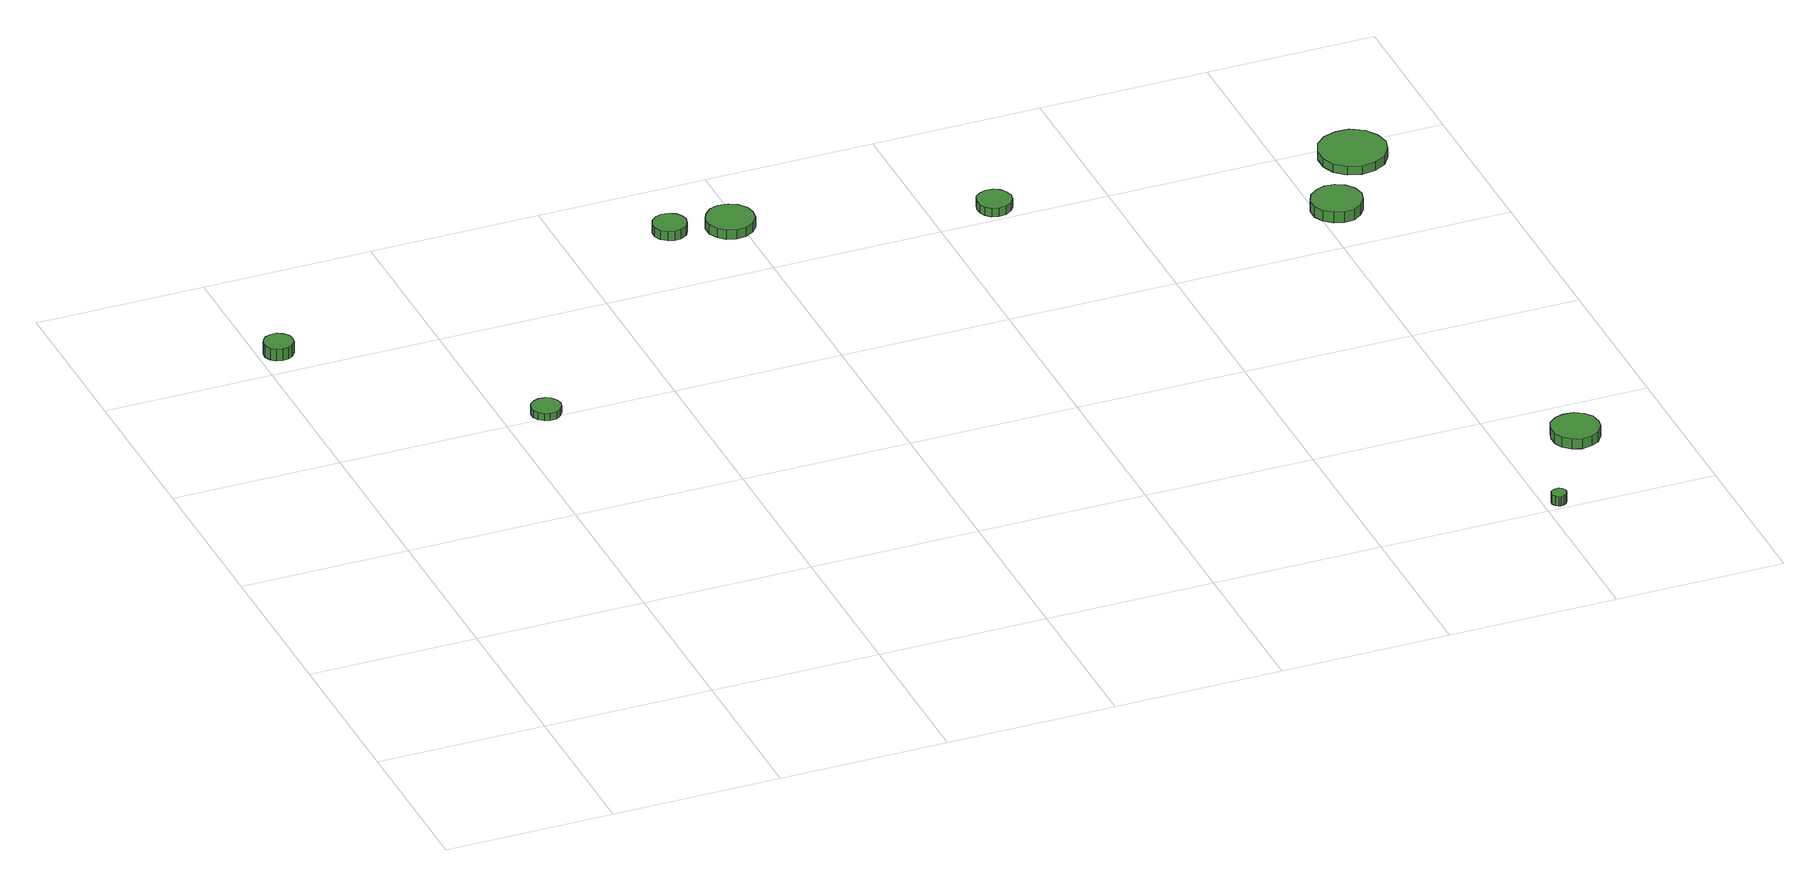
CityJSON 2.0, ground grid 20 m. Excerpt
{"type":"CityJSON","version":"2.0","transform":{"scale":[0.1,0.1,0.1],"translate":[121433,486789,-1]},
"CityObjects":{
"tree1":{"type":"SolitaryVegetationObject","attributes":{"function":"something"},"geometry":[{"type":"MultiSurface","lod":"1","boundaries":[[[0,1,2,3,4,5,6,7,8,9,10,11,12,13,14]],[[15,16,17,18,19,20,21,22,23,24,25,26,27,28,29]],[[0,29,28,1]],[[1,28,27,2]],[[2,27,26,3]],[[3,26,25,4]],[[4,25,24,5]],[[5,24,23,6]],[[6,23,22,7]],[[7,22,21,8]],[[8,21,20,9]],[[9,20,19,10]],[[10,19,18,11]],[[11,18,17,12]],[[12,17,16,13]],[[13,16,15,14]],[[14,15,29,0]]]}]},
"tree2":{"type":"SolitaryVegetationObject","attributes":{"function":"something"}},
"tree3":{"type":"SolitaryVegetationObject","attributes":{"function":"something"}},
"tree4":{"type":"SolitaryVegetationObject","attributes":{"function":"something"}},
"tree5":{"type":"SolitaryVegetationObject","attributes":{"function":"something"},"geometry":[{"type":"MultiSurface","lod":"1","boundaries":[[[30,31,32,33,34,35,36,37,38,39,40,41,42,43,44]],[[45,46,47,48,49,50,51,52,53,54,55,56,57,58,59]],[[30,59,58,31]],[[31,58,57,32]],[[32,57,56,33]],[[33,56,55,34]],[[34,55,54,35]],[[35,54,53,36]],[[36,53,52,37]],[[37,52,51,38]],[[38,51,50,39]],[[39,50,49,40]],[[40,49,48,41]],[[41,48,47,42]],[[42,47,46,43]],[[43,46,45,44]],[[44,45,59,30]]]}]},
"tree6":{"type":"SolitaryVegetationObject","attributes":{"function":"something"}},
"tree7":{"type":"SolitaryVegetationObject","attributes":{"function":"something"}},
"tree8":{"type":"SolitaryVegetationObject","attributes":{"function":"something"}},
"tree9":{"type":"SolitaryVegetationObject","attributes":{"function":"something"},"geometry":[{"type":"MultiSurface","lod":"1","boundaries":[[[60,61,62,63,64,65,66,67,68,69,70,71,72,73,74]],[[75,76,77,78,79,80,81,82,83,84,85,86,87,88,89]],[[60,89,88,61]],[[61,88,87,62]],[[62,87,86,63]],[[63,86,85,64]],[[64,85,84,65]],[[65,84,83,66]],[[66,83,82,67]],[[67,82,81,68]],[[68,81,80,69]],[[69,80,79,70]],[[70,79,78,71]],[[71,78,77,72]],[[72,77,76,73]],[[73,76,75,74]],[[74,75,89,60]]]}]},
"tree10":{"type":"SolitaryVegetationObject","attributes":{"function":"something"},"geometry":[{"type":"MultiSurface","lod":"1","boundaries":[[[90,91,92,93,94,95,96,97,98,99,100,101,102,103,104]],[[105,106,107,108,109,110,111,112,113,114,115,116,117,118,119]],[[90,119,118,91]],[[91,118,117,92]],[[92,117,116,93]],[[93,116,115,94]],[[94,115,114,95]],[[95,114,113,96]],[[96,113,112,97]],[[97,112,111,98]],[[98,111,110,99]],[[99,110,109,100]],[[100,109,108,101]],[[101,108,107,102]],[[102,107,106,103]],[[103,106,105,104]],[[104,105,119,90]]]}]},
"tree11":{"type":"SolitaryVegetationObject","attributes":{"function":"something"},"geometry":[{"type":"MultiSurface","lod":"1","boundaries":[[[120,121,122,123,124,125,126,127,128,129,130,131,132,133,134]],[[135,136,137,138,139,140,141,142,143,144,145,146,147,148,149]],[[120,149,148,121]],[[121,148,147,122]],[[122,147,146,123]],[[123,146,145,124]],[[124,145,144,125]],[[125,144,143,126]],[[126,143,142,127]],[[127,142,141,128]],[[128,141,140,129]],[[129,140,139,130]],[[130,139,138,131]],[[131,138,137,132]],[[132,137,136,133]],[[133,136,135,134]],[[134,135,149,120]]]}]},
"tree12":{"type":"SolitaryVegetationObject","attributes":{"function":"something"},"geometry":[{"type":"MultiSurface","lod":"1","boundaries":[[[150,151,152,153,154,155,156,157,158,159,160,161,162,163,164]],[[165,166,167,168,169,170,171,172,173,174,175,176,177,178,179]],[[150,179,178,151]],[[151,178,177,152]],[[152,177,176,153]],[[153,176,175,154]],[[154,175,174,155]],[[155,174,173,156]],[[156,173,172,157]],[[157,172,171,158]],[[158,171,170,159]],[[159,170,169,160]],[[160,169,168,161]],[[161,168,167,162]],[[162,167,166,163]],[[163,166,165,164]],[[164,165,179,150]]]}]},
"tree13":{"type":"SolitaryVegetationObject","attributes":{"function":"something"},"geometry":[{"type":"MultiSurface","lod":"1","boundaries":[[[180,181,182,183,184,185,186,187,188,189,190,191,192,193,194]],[[195,196,197,198,199,200,201,202,203,204,205,206,207,208,209]],[[180,209,208,181]],[[181,208,207,182]],[[182,207,206,183]],[[183,206,205,184]],[[184,205,204,185]],[[185,204,203,186]],[[186,203,202,187]],[[187,202,201,188]],[[188,201,200,189]],[[189,200,199,190]],[[190,199,198,191]],[[191,198,197,192]],[[192,197,196,193]],[[193,196,195,194]],[[194,195,209,180]]]}]},
"tree14":{"type":"SolitaryVegetationObject","attributes":{"function":"something"},"geometry":[{"type":"MultiSurface","lod":"1","boundaries":[[[210,211,212,213,214,215,216,217,218,219,220,221,222,223,224]],[[225,226,227,228,229,230,231,232,233,234,235,236,237,238,239]],[[210,239,238,211]],[[211,238,237,212]],[[212,237,236,213]],[[213,236,235,214]],[[214,235,234,215]],[[215,234,233,216]],[[216,233,232,217]],[[217,232,231,218]],[[218,231,230,219]],[[219,230,229,220]],[[220,229,228,221]],[[221,228,227,222]],[[222,227,226,223]],[[223,226,225,224]],[[224,225,239,210]]]}]},
"tree15":{"type":"SolitaryVegetationObject","attributes":{"function":"something"},"geometry":[{"type":"MultiSurface","lod":"1","boundaries":[[[240,241,242,243,244,245,246,247,248,249,250,251,252,253,254]],[[255,256,257,258,259,260,261,262,263,264,265,266,267,268,269]],[[240,269,268,241]],[[241,268,267,242]],[[242,267,266,243]],[[243,266,265,244]],[[244,265,264,245]],[[245,264,263,246]],[[246,263,262,247]],[[247,262,261,248]],[[248,261,260,249]],[[249,260,259,250]],[[250,259,258,251]],[[251,258,257,252]],[[252,257,256,253]],[[253,256,255,254]],[[254,255,269,240]]]}]}
},
"vertices":[
[41,839,23],[40,846,23],[35,852,23],[29,856,23],[22,856,23],[15,854,23],[10,849,23],[7,843,23],[7,836,23],[10,829,23],[15,824,23],[22,822,23],[29,823,23],[35,826,23],[40,832,23],[40,832,8],[35,826,8],[29,823,8],[22,822,8],[15,824,8],[10,829,8],[7,836,8],[7,843,8],[10,849,8],[15,854,8],[22,856,8],[29,856,8],[35,852,8],[40,846,8],[41,839,8],
[269,612,16],[267,619,16],[263,625,16],[257,628,16],[249,629,16],[243,627,16],[237,622,16],[234,615,16],[234,608,16],[237,602,16],[243,597,16],[249,595,16],[257,595,16],[263,599,16],[267,605,16],[267,605,7],[263,599,7],[257,595,7],[249,595,7],[243,597,7],[237,602,7],[234,608,7],[234,615,7],[237,622,7],[243,627,7],[249,629,7],[257,628,7],[263,625,7],[267,619,7],[269,612,7],
[542,914,19],[540,922,19],[536,928,19],[528,932,19],[520,933,19],[513,931,19],[506,925,19],[503,918,19],[503,910,19],[506,902,19],[513,897,19],[520,894,19],[528,895,19],[536,899,19],[540,906,19],[540,906,7],[536,899,7],[528,895,7],[520,894,7],[513,897,7],[506,902,7],[503,910,7],[503,918,7],[506,925,7],[513,931,7],[520,933,7],[528,932,7],[536,928,7],[540,922,7],[542,914,7],
[616,899,19],[614,910,19],[607,920,19],[597,925,19],[585,927,19],[574,923,19],[566,915,19],[561,905,19],[561,893,19],[566,882,19],[574,875,19],[585,871,19],[597,872,19],[607,878,19],[614,887,19],[614,887,7],[607,878,7],[597,872,7],[585,871,7],[574,875,7],[566,882,7],[561,893,7],[561,905,7],[566,915,7],[574,923,7],[585,927,7],[597,925,7],[607,920,7],[614,910,7],[616,899,7],
[895,826,18],[893,834,18],[888,841,18],[881,845,18],[872,846,18],[864,843,18],[858,838,18],[855,830,18],[855,821,18],[858,814,18],[864,808,18],[872,806,18],[881,806,18],[888,811,18],[893,817,18],[893,817,7],[888,811,7],[881,806,7],[872,806,7],[864,808,7],[858,814,7],[855,821,7],[855,830,7],[858,838,7],[864,843,7],[872,846,7],[881,845,7],[888,841,7],[893,834,7],[895,826,7],
[1228,14,19],[1227,18,19],[1225,21,19],[1222,23,19],[1218,23,19],[1215,22,19],[1212,20,19],[1210,16,19],[1210,12,19],[1212,9,19],[1215,6,19],[1218,5,19],[1222,6,19],[1225,8,19],[1227,11,19],[1227,11,7],[1225,8,7],[1222,6,7],[1218,5,7],[1215,6,7],[1212,9,7],[1210,12,7],[1210,16,7],[1212,20,7],[1215,22,7],[1218,23,7],[1222,23,7],[1225,21,7],[1227,18,7],[1228,14,7],
[1316,136,20],[1314,148,20],[1307,157,20],[1297,163,20],[1285,164,20],[1274,161,20],[1265,153,20],[1261,142,20],[1261,130,20],[1265,120,20],[1274,112,20],[1285,108,20],[1297,110,20],[1307,115,20],[1314,125,20],[1314,125,7],[1307,115,7],[1297,110,7],[1285,108,7],[1274,112,7],[1265,120,7],[1261,130,7],[1261,142,7],[1265,153,7],[1274,161,7],[1285,164,7],[1297,163,7],[1307,157,7],[1314,148,7],[1316,136,7],
[1254,679,21],[1251,691,21],[1244,701,21],[1233,707,21],[1221,708,21],[1210,704,21],[1200,696,21],[1195,685,21],[1195,672,21],[1200,661,21],[1210,653,21],[1221,649,21],[1233,650,21],[1244,657,21],[1251,667,21],[1251,667,7],[1244,657,7],[1233,650,7],[1221,649,7],[1210,653,7],[1200,661,7],[1195,672,7],[1195,685,7],[1200,696,7],[1210,704,7],[1221,708,7],[1233,707,7],[1244,701,7],[1251,691,7],[1254,679,7],
[1322,775,18],[1318,791,18],[1309,804,18],[1294,813,18],[1278,814,18],[1262,809,18],[1250,798,18],[1244,783,18],[1244,767,18],[1250,752,18],[1262,741,18],[1278,736,18],[1294,738,18],[1309,746,18],[1318,759,18],[1318,759,7],[1309,746,7],[1294,738,7],[1278,736,7],[1262,741,7],[1250,752,7],[1244,767,7],[1244,783,7],[1250,798,7],[1262,809,7],[1278,814,7],[1294,813,7],[1309,804,7],[1318,791,7],[1322,775,7]
]}
